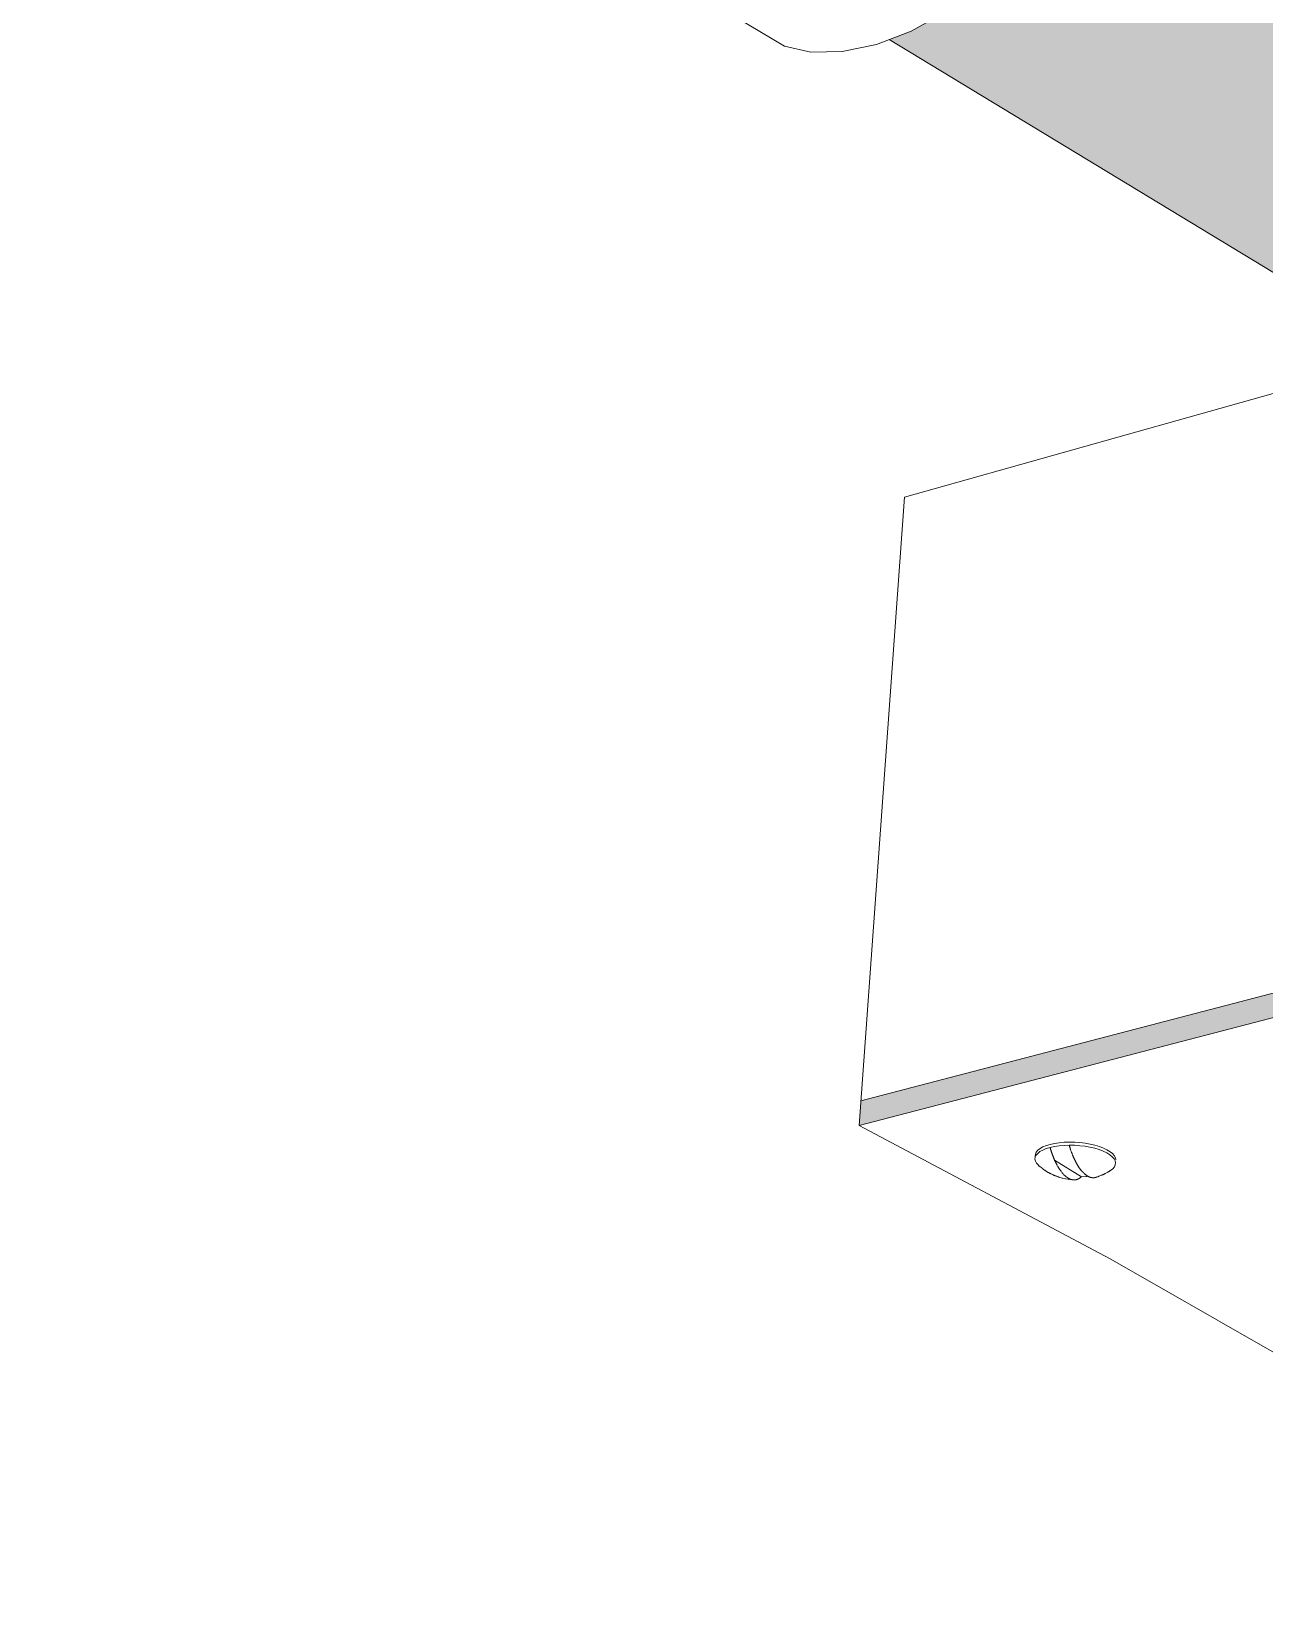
# Model space of a CAD drawing. Header units: millimetres. Extents: x -629 to 509, y -240 to 968.
# Drawn here: x 481.18 to 485.71, y 124.53 to 130.35 of the extents above; entities that cross this region are included whole.
import ezdxf

# ---------------------------------------------------------------- set-up
doc = ezdxf.new("R2010")
doc.units = ezdxf.units.MM

# ---------------------------------------------------------------- blocks, each defined once
blk = doc.blocks.new('LUMINARIA HERMETICA')
at = {"lineweight": 0, "true_color": 0xc7c8ca, "transparency": 33554559}
h = blk.add_hatch(color=9, dxfattribs=at)
h.dxf.hatch_style = 1
edge = h.paths.add_edge_path()
edge.add_ellipse((1035.33, -120.75), major_axis=(-31.19, -49.48), ratio=0.26984, start_angle=0.549, end_angle=180, ccw=False)
edge.add_line((1005.91, -171.3), (1825.52, -667.86))
edge.add_line((1825.52, -667.86), (1842.75, -678.3))
edge.add_line((1842.75, -678.3), (1845.63, -677.69))
edge.add_line((1845.63, -677.69), (1856.32, -673.59))
edge.add_line((1856.32, -673.59), (1866.43, -667.9))
edge.add_line((1866.43, -667.9), (1875.27, -660.99))
edge.add_line((1875.27, -660.99), (1882.23, -653.36))
edge.add_line((1882.23, -653.36), (1886.83, -645.51))
edge.add_line((1886.83, -645.51), (1888.75, -638))
edge.add_line((1888.75, -638), (1892.28, -589.05))
edge.add_line((1892.28, -589.05), (1066.52, -71.27))
edge = h.paths.add_edge_path()
edge.add_spline(control_points=[(2195.26, -779.02), (2057.54, -692.67), (1919.82, -606.31)], knot_values=[3.393622, 3.393622, 3.393622, 4.181439, 4.181439, 4.181439], weights=[1, 1, 1], degree=2, periodic=0)
edge.add_line((1919.82, -606.31), (1916.99, -646.55))
edge.add_line((1916.99, -646.55), (1914.73, -655.45))
edge.add_line((1914.73, -655.45), (1909, -665.24))
edge.add_line((1909, -665.24), (1900.31, -674.76))
edge.add_line((1900.31, -674.76), (1889.27, -683.36))
edge.add_line((1889.27, -683.36), (1876.63, -690.45))
edge.add_line((1876.63, -690.45), (1868.15, -693.69))
edge.add_line((1868.15, -693.69), (2187.5, -887.17))
edge.add_line((2187.5, -887.17), (2209.44, -900.46))
edge.add_line((2209.44, -900.46), (2215.22, -903.96))
edge.add_line((2215.22, -903.96), (2218.44, -905.91))
edge.add_line((2218.44, -905.91), (2221.63, -907.85))
edge.add_line((2221.63, -907.85), (2223.63, -909.06))
edge.add_spline(control_points=[(2223.63, -909.06), (2234.46, -915), (2251.05, -898.18), (2268.43, -880.56), (2274.61, -856.16), (2280.78, -831.76), (2269.44, -825.54)], knot_values=[0.041557, 0.041557, 0.041557, 1.06048, 1.06048, 2.120959, 2.120959, 3.181439, 3.181439, 3.181439], weights=[0.98966, 0.868067, 1, 0.862686, 1, 0.862686, 1], degree=2, periodic=0)
edge.add_spline(control_points=[(2269.44, -825.54), (2255.51, -816.8), (2241.58, -808.07)], knot_values=[3.181439, 3.181439, 3.181439, 3.261149, 3.261149, 3.261149], weights=[1, 1, 1], degree=2, periodic=0)
edge.add_spline(control_points=[(2241.58, -808.07), (2218.42, -793.54), (2195.26, -779.02)], knot_values=[3.261149, 3.261149, 3.261149, 3.393622, 3.393622, 3.393622], weights=[1, 1, 1], degree=2, periodic=0)
h.paths.add_polyline_path([(2875.24, -1208.41), (2709.62, -1104.67), (2708.31, -1182.56), (2708.15, -1191.77), (2691.66, -1195.66), (2831.46, -1280.27), (2838.01, -1279.34), (2847.54, -1276.38), (2856.43, -1272.02), (2864.09, -1266.55), (2869.98, -1260.34), (2873.71, -1253.83), (2875, -1247.45)])
h.paths.add_polyline_path([(2896.59, -1221.79), (2896.44, -1253.35), (2894.91, -1260.91), (2890.27, -1269.04), (2882.91, -1276.78), (2873.35, -1283.61), (2862.24, -1289.04), (2851.46, -1292.38), (4202.52, -2110.06), (4208.66, -2113.78), (4227.4, -2125.12), (4232.54, -2124.8), (4239.92, -2123.14), (4246.71, -2120.41), (4252.45, -2116.78), (4256.74, -2112.52), (4259.28, -2107.9), (4259.91, -2103.25), (4257.63, -2074.31), (4227.45, -2055.41), (4222.27, -2052.16)])
h.paths.add_polyline_path([(4271.27, -2082.85), (4273.12, -2106.26), (4272.38, -2111.77), (4269.21, -2117.53), (4263.85, -2122.86), (4256.69, -2127.38), (4248.21, -2130.79), (4239.85, -2132.66), (4439.11, -2253.25), (4445.8, -2255.15), (4452.8, -2255.18), (4459.64, -2253.33), (4465.85, -2249.73), (4471, -2244.62), (4474.75, -2238.35), (4476.82, -2231.36), (4477.08, -2224.12), (4475.52, -2217.13), (4472.25, -2210.87), (4467.48, -2205.76)])
at = {"lineweight": 0, "true_color": 0x636466, "transparency": 33554636}
h = blk.add_hatch(color=251, dxfattribs=at)
h.dxf.hatch_style = 1
h.paths.add_polyline_path([(2359.46, -969.76), (1857.33, -1100.87), (1856.65, -1110.29), (2359.07, -979.5)])
h.paths.add_polyline_path([(2359.46, -969.76), (2359.07, -979.5), (2708.15, -1191.77), (2708.31, -1182.56)])
at = {"lineweight": 0}
for p, q in [((1935.17, -1129.08), (1935.01, -1128.91)), ((1936.19, -1130.02), (1936.03, -1129.89))]:
    blk.add_line(p, q, dxfattribs=at)
for points in [[(1897.31, -565.43), (1915.26, -576.77), (1919.8, -583.38), (1920.88, -591.2), (1916.99, -646.55), (1914.73, -655.45), (1909, -665.24), (1900.31, -674.76), (1889.27, -683.36), (1876.63, -690.45), (1863.29, -695.55), (1850.14, -698.3), (1838.09, -698.53), (1827.96, -696.24), (1809.74, -685.29)], [(1868.15, -693.69), (2187.5, -887.17), (2209.44, -900.46), (2215.22, -903.96), (2218.44, -905.91), (2221.63, -907.85), (2222.8, -908.55), (2223.63, -909.06), (2222.32, -908.91), (2221.38, -908.8), (2221.02, -908.76), (2220.55, -908.62), (2220.19, -908.52), (2216.61, -907.47), (2213.35, -905.84), (2212.57, -905.45), (2208.97, -902.74), (2205.86, -899.38), (2204.69, -897.58)], [(2319.04, -1243.82), (2166.75, -1280.25), (2165.62, -1280.44), (2164.35, -1280.49), (2163.01, -1280.4), (2161.71, -1280.19), (2160.52, -1279.86), (2159.53, -1279.44), (1952.98, -1161.45), (1856.65, -1110.29), (1874.02, -869.21), (2067.98, -814.76)], [(1857.33, -1100.87), (2359.46, -969.76), (2708.31, -1182.56)], [(1856.65, -1110.29), (2359.07, -979.5), (2708.15, -1191.77)], [(1924.21, -1122.05), (1924.3, -1121.27), (1924.65, -1120.52), (1925.26, -1119.8), (1926.12, -1119.14), (1927.21, -1118.53), (1928.51, -1118), (1930.01, -1117.55), (1931.67, -1117.18), (1933.47, -1116.92), (1935.38, -1116.75), (1937.36, -1116.68), (1939.38, -1116.72), (1941.41, -1116.86), (1943.4, -1117.11), (1945.34, -1117.45), (1947.17, -1117.88), (1948.88, -1118.39), (1950.43, -1118.98), (1951.79, -1119.63), (1952.95, -1120.34), (1953.88, -1121.08), (1954.57, -1121.86), (1955, -1122.65), (1955.17, -1123.44)], [(1931.69, -1123.58), (1931.63, -1123.45), (1931.57, -1123.32), (1931.51, -1123.18), (1931.46, -1123.05), (1931.4, -1122.91), (1931.34, -1122.78), (1931.29, -1122.64), (1931.23, -1122.5), (1931.18, -1122.36), (1931.12, -1122.23), (1931.07, -1122.09), (1931.01, -1121.95), (1930.96, -1121.81), (1930.91, -1121.66), (1930.85, -1121.52), (1930.8, -1121.38), (1930.75, -1121.24), (1930.7, -1121.09), (1930.64, -1120.95), (1930.59, -1120.8), (1930.54, -1120.66), (1930.49, -1120.51), (1930.44, -1120.37), (1930.39, -1120.22), (1930.35, -1120.07), (1930.3, -1119.93), (1930.25, -1119.78), (1930.2, -1119.63), (1930.15, -1119.48), (1930.11, -1119.33), (1930.06, -1119.18), (1930.02, -1119.03), (1929.97, -1118.88), (1929.93, -1118.72), (1931.59, -1118.36), (1933.39, -1118.09), (1935.3, -1117.93), (1937.28, -1117.86), (1939.3, -1117.9), (1941.33, -1118.04), (1943.32, -1118.28), (1945.26, -1118.62), (1947.09, -1119.05), (1948.8, -1119.57), (1950.35, -1120.16), (1951.72, -1120.81), (1952.87, -1121.51), (1953.8, -1122.26), (1954.49, -1123.03), (1954.92, -1123.82), (1955.09, -1124.61), (1954.99, -1125.39), (1954.63, -1126.14), (1954.02, -1126.86), (1953.16, -1127.52), (1953.05, -1127.6)], [(1937.28, -1117.86), (1937.32, -1118.01), (1937.37, -1118.16), (1937.41, -1118.31), (1937.46, -1118.47), (1937.51, -1118.62), (1937.55, -1118.76), (1937.6, -1118.91), (1937.65, -1119.06), (1937.7, -1119.21), (1937.75, -1119.36), (1937.8, -1119.5), (1937.84, -1119.65), (1937.91, -1119.83), (1937.95, -1119.94), (1938.05, -1120.23), (1938.15, -1120.52), (1938.21, -1120.66), (1938.26, -1120.8), (1938.31, -1120.94), (1938.37, -1121.08), (1938.42, -1121.22), (1938.47, -1121.36), (1938.53, -1121.5), (1938.59, -1121.64), (1938.64, -1121.78), (1938.7, -1121.91), (1938.75, -1122.05), (1938.81, -1122.19), (1938.86, -1122.32), (1938.92, -1122.45), (1938.98, -1122.59), (1939.04, -1122.72), (1939.1, -1122.85), (1939.16, -1122.98), (1939.22, -1123.11), (1939.29, -1123.25), (1939.35, -1123.38), (1939.41, -1123.51), (1939.48, -1123.64), (1939.54, -1123.77), (1939.61, -1123.9), (1939.67, -1124.03), (1939.73, -1124.15), (1939.81, -1124.28), (1939.87, -1124.41), (1939.93, -1124.53), (1940, -1124.65), (1940.06, -1124.78), (1940.25, -1124.91), (1940.23, -1125.02), (1940.27, -1125.15), (1940.35, -1125.27), (1940.42, -1125.4), (1940.49, -1125.52), (1940.57, -1125.64), (1940.64, -1125.76), (1940.72, -1125.88), (1940.79, -1126), (1940.89, -1126.12), (1940.95, -1126.25), (1941.04, -1126.37), (1941.12, -1126.49), (1941.21, -1126.62), (1941.4, -1126.76), (1941.39, -1126.86), (1941.48, -1127), (1941.58, -1127.13), (1941.75, -1127.27), (1941.79, -1127.4), (1941.91, -1127.54), (1942.03, -1127.69), (1942.18, -1127.86), (1942.36, -1127.93), (1942.36, -1128.05), (1942.61, -1128.18), (1942.6, -1128.31), (1942.79, -1128.43), (1943.04, -1128.62), (1943.15, -1128.84), (1943.29, -1128.96), (1943.37, -1129.03), (1943.53, -1129.16), (1943.61, -1129.22), (1943.71, -1129.29), (1943.86, -1129.4), (1943.99, -1129.49), (1944.11, -1129.57), (1944.23, -1129.64), (1943.91, -1129.89), (1941.94, -1129.96)], [(1935.87, -1130.77), (1934.73, -1130.51), (1934.66, -1130.49), (1934.59, -1130.47), (1934.52, -1130.45), (1933.32, -1130.1), (1933.24, -1130.07), (1933.15, -1130.04), (1933.07, -1130.01), (1932.99, -1129.98), (1932.9, -1129.95), (1932.66, -1129.85), (1932.57, -1129.81), (1932.5, -1129.78), (1931.9, -1129.57), (1931.8, -1129.53), (1931.7, -1129.5), (1931.61, -1129.46), (1931.51, -1129.42), (1931.41, -1129.37), (1931.32, -1129.33), (1931.22, -1129.29), (1931.13, -1129.24), (1931.04, -1129.2), (1930.94, -1129.15), (1930.18, -1128.79), (1930.07, -1128.74), (1929.96, -1128.69), (1929.86, -1128.63), (1929.75, -1128.58), (1929.65, -1128.52), (1929.54, -1128.47), (1929.44, -1128.41), (1929.34, -1128.35), (1929.24, -1128.29), (1928.14, -1127.63), (1928.03, -1127.56), (1927.92, -1127.49), (1927.81, -1127.42), (1927.7, -1127.35), (1927.6, -1127.27), (1927.49, -1127.2), (1927.39, -1127.13), (1927.28, -1127.05), (1927.18, -1126.97), (1927.07, -1126.9), (1926.97, -1126.82), (1926.87, -1126.74), (1926.76, -1126.56), (1926.38, -1126.33), (1926.15, -1126.14), (1925.97, -1126.02), (1925.91, -1125.96), (1925.76, -1125.85), (1925.65, -1125.76), (1925.55, -1125.67), (1925.44, -1125.58), (1924.75, -1124.81), (1924.31, -1124.02), (1924.13, -1123.23), (1924.22, -1122.45), (1924.24, -1122.17), (1924.21, -1122.05), (1924.57, -1121.7), (1925.18, -1120.98), (1926.04, -1120.31), (1927.13, -1119.71), (1928.43, -1119.18), (1929.93, -1118.72)], [(1932.72, -1125.64), (1932.65, -1125.52), (1932.58, -1125.39), (1932.52, -1125.27), (1932.45, -1125.14), (1932.38, -1125.01), (1932.32, -1124.89), (1932.25, -1124.76), (1932.19, -1124.63), (1932.12, -1124.5), (1932.06, -1124.37), (1931.99, -1124.24), (1931.93, -1124.11), (1931.87, -1123.97), (1931.78, -1123.85), (1931.68, -1123.73), (1931.69, -1123.58), (1941.94, -1129.96), (1941.91, -1130.01), (1941.82, -1130.07), (1941.76, -1130.12), (1941.7, -1130.17), (1941.65, -1130.22), (1941.59, -1130.27), (1941.53, -1130.32), (1941.46, -1130.37), (1941.4, -1130.41), (1941.34, -1130.46), (1941.28, -1130.5), (1941.22, -1130.54), (1941.16, -1130.58), (1941.09, -1130.62), (1941.03, -1130.66), (1940.97, -1130.7), (1940.91, -1130.73), (1940.84, -1130.77), (1940.78, -1130.8), (1940.71, -1130.83), (1940.65, -1130.86), (1940.58, -1130.89), (1940.52, -1130.92), (1940.45, -1130.95), (1940.39, -1130.97), (1940.32, -1131), (1940.26, -1131.02), (1940.19, -1131.04), (1940.12, -1131.06), (1940.06, -1131.08), (1939.99, -1131.1), (1939.92, -1131.12), (1939.85, -1131.13), (1939.79, -1131.15), (1939.72, -1131.16), (1939.61, -1131.18), (1939.51, -1131.19), (1939.44, -1131.19), (1939.36, -1131.19), (1939.29, -1131.2), (1939.22, -1131.2), (1939.14, -1131.2), (1939.07, -1131.2), (1939, -1131.19), (1938.92, -1131.19)], [(1934.38, -1128.17), (1934.24, -1127.99), (1934.14, -1127.86), (1934.04, -1127.72), (1933.95, -1127.6), (1933.86, -1127.48), (1933.78, -1127.35), (1933.69, -1127.23), (1933.61, -1127.11), (1933.54, -1127), (1933.45, -1126.86), (1933.37, -1126.74), (1933.3, -1126.62), (1933.22, -1126.5), (1933.15, -1126.38), (1933.07, -1126.26), (1933, -1126.13), (1932.92, -1126.01), (1932.83, -1125.89)], [(1934.94, -1128.83), (1934.84, -1128.72), (1934.68, -1128.53), (1934.57, -1128.4), (1934.45, -1128.26)], [(1935.95, -1129.82), (1935.81, -1129.7), (1935.6, -1129.51), (1935.39, -1129.31), (1935.25, -1129.17)], [(1936.77, -1130.43), (1936.65, -1130.35), (1936.54, -1130.27), (1936.37, -1130.15), (1936.27, -1130.08)], [(1944.23, -1129.64), (1944.33, -1129.7), (1944.44, -1129.76), (1944.54, -1129.82), (1944.63, -1129.86), (1944.72, -1129.91), (1944.81, -1129.95), (1944.91, -1129.99), (1945, -1130.03), (1945.07, -1130.06), (1945.17, -1130.09), (1945.25, -1130.12), (1945.33, -1130.15), (1945.41, -1130.17), (1945.5, -1130.19), (1945.58, -1130.22), (1945.65, -1130.24), (1945.73, -1130.26), (1945.89, -1130.29), (1945.96, -1130.3), (1946.04, -1130.31), (1946.11, -1130.32), (1946.18, -1130.32), (1946.26, -1130.33), (1946.33, -1130.33), (1946.41, -1130.34), (1946.48, -1130.34), (1946.55, -1130.34), (1946.63, -1130.34), (1946.7, -1130.34), (1946.77, -1130.33), (1946.84, -1130.33), (1946.95, -1130.32), (1947.05, -1130.3), (1947.19, -1130.27), (1947.26, -1130.26), (1947.32, -1130.24), (1947.39, -1130.22), (1947.46, -1130.2), (1947.52, -1130.18), (1947.59, -1130.16), (1947.65, -1130.14), (1947.79, -1130.1), (1947.9, -1130.07), (1948.01, -1130.04)], [(1948.23, -1129.96), (1948.34, -1129.92), (1948.44, -1129.88), (1948.55, -1129.84), (1948.66, -1129.8), (1949.85, -1129.32), (1949.96, -1129.27), (1950.08, -1129.22), (1950.2, -1129.17), (1950.31, -1129.11), (1950.43, -1129.06), (1950.54, -1129.01), (1950.65, -1128.95), (1950.77, -1128.89), (1950.88, -1128.83), (1950.99, -1128.78), (1951.1, -1128.72), (1952.11, -1128.16), (1952.23, -1128.09), (1952.35, -1128.02), (1952.47, -1127.95), (1952.59, -1127.89), (1952.7, -1127.81), (1952.82, -1127.74), (1952.93, -1127.67), (1953.05, -1127.6), (1953.1, -1127.55)], [(1937.11, -1130.99), (1936.98, -1130.95), (1935.98, -1130.8)], [(1937.2, -1131.01), (1937.48, -1130.81), (1937.39, -1130.76), (1937.29, -1130.72), (1937.23, -1130.69), (1937.1, -1130.62), (1936.99, -1130.56), (1936.85, -1130.47)], [(1938.24, -1131.08), (1938.36, -1131.15), (1938.43, -1131.14), (1938.32, -1131.1), (1938.24, -1131.08), (1938.15, -1131.05), (1937.99, -1131.01), (1937.91, -1130.98), (1937.83, -1130.95), (1937.75, -1130.92), (1937.66, -1130.89), (1937.57, -1130.85), (1937.48, -1130.81)], [(1938.15, -1131.05), (1938.07, -1131.03), (1937.99, -1131.01)], [(1938.77, -1131.18), (1938.7, -1131.17), (1938.63, -1131.16), (1938.43, -1131.14)], [(1947.05, -1130.3), (1947.12, -1130.29), (1947.19, -1130.27)]]:
    blk.add_lwpolyline(points, dxfattribs=at)
blk.add_lwpolyline([(1938.85, -1131.18), (1938.92, -1131.19), (1938.77, -1131.18)], close=True, dxfattribs=at)
blk.add_rational_spline([(2222.88, -908.6), (2233.67, -915.79), (2251.05, -898.18), (2268.43, -880.56), (2274.61, -856.16), (2280.78, -831.76), (2269.44, -825.54), (2094.63, -715.93), (1919.82, -606.31)], [1, 0.862685787663, 1, 0.862685787663, 1, 0.862685787663, 1, 1, 1], degree=2, knots=[0, 0, 0, 1.06048, 1.06048, 2.120959, 2.120959, 3.181439, 3.181439, 4.181439, 4.181439, 4.181439], dxfattribs=at)

msp = doc.modelspace()

# ---------------------------------------------------------------- block references
at = {"lineweight": 0, "xscale": 0.00957152040810214, "yscale": 0.00957152040810214, "zscale": 0.00957152040810214}
msp.add_blockref('LUMINARIA HERMETICA', (466.4467, 136.9592), dxfattribs=at)

doc.saveas('drawing.dxf')
